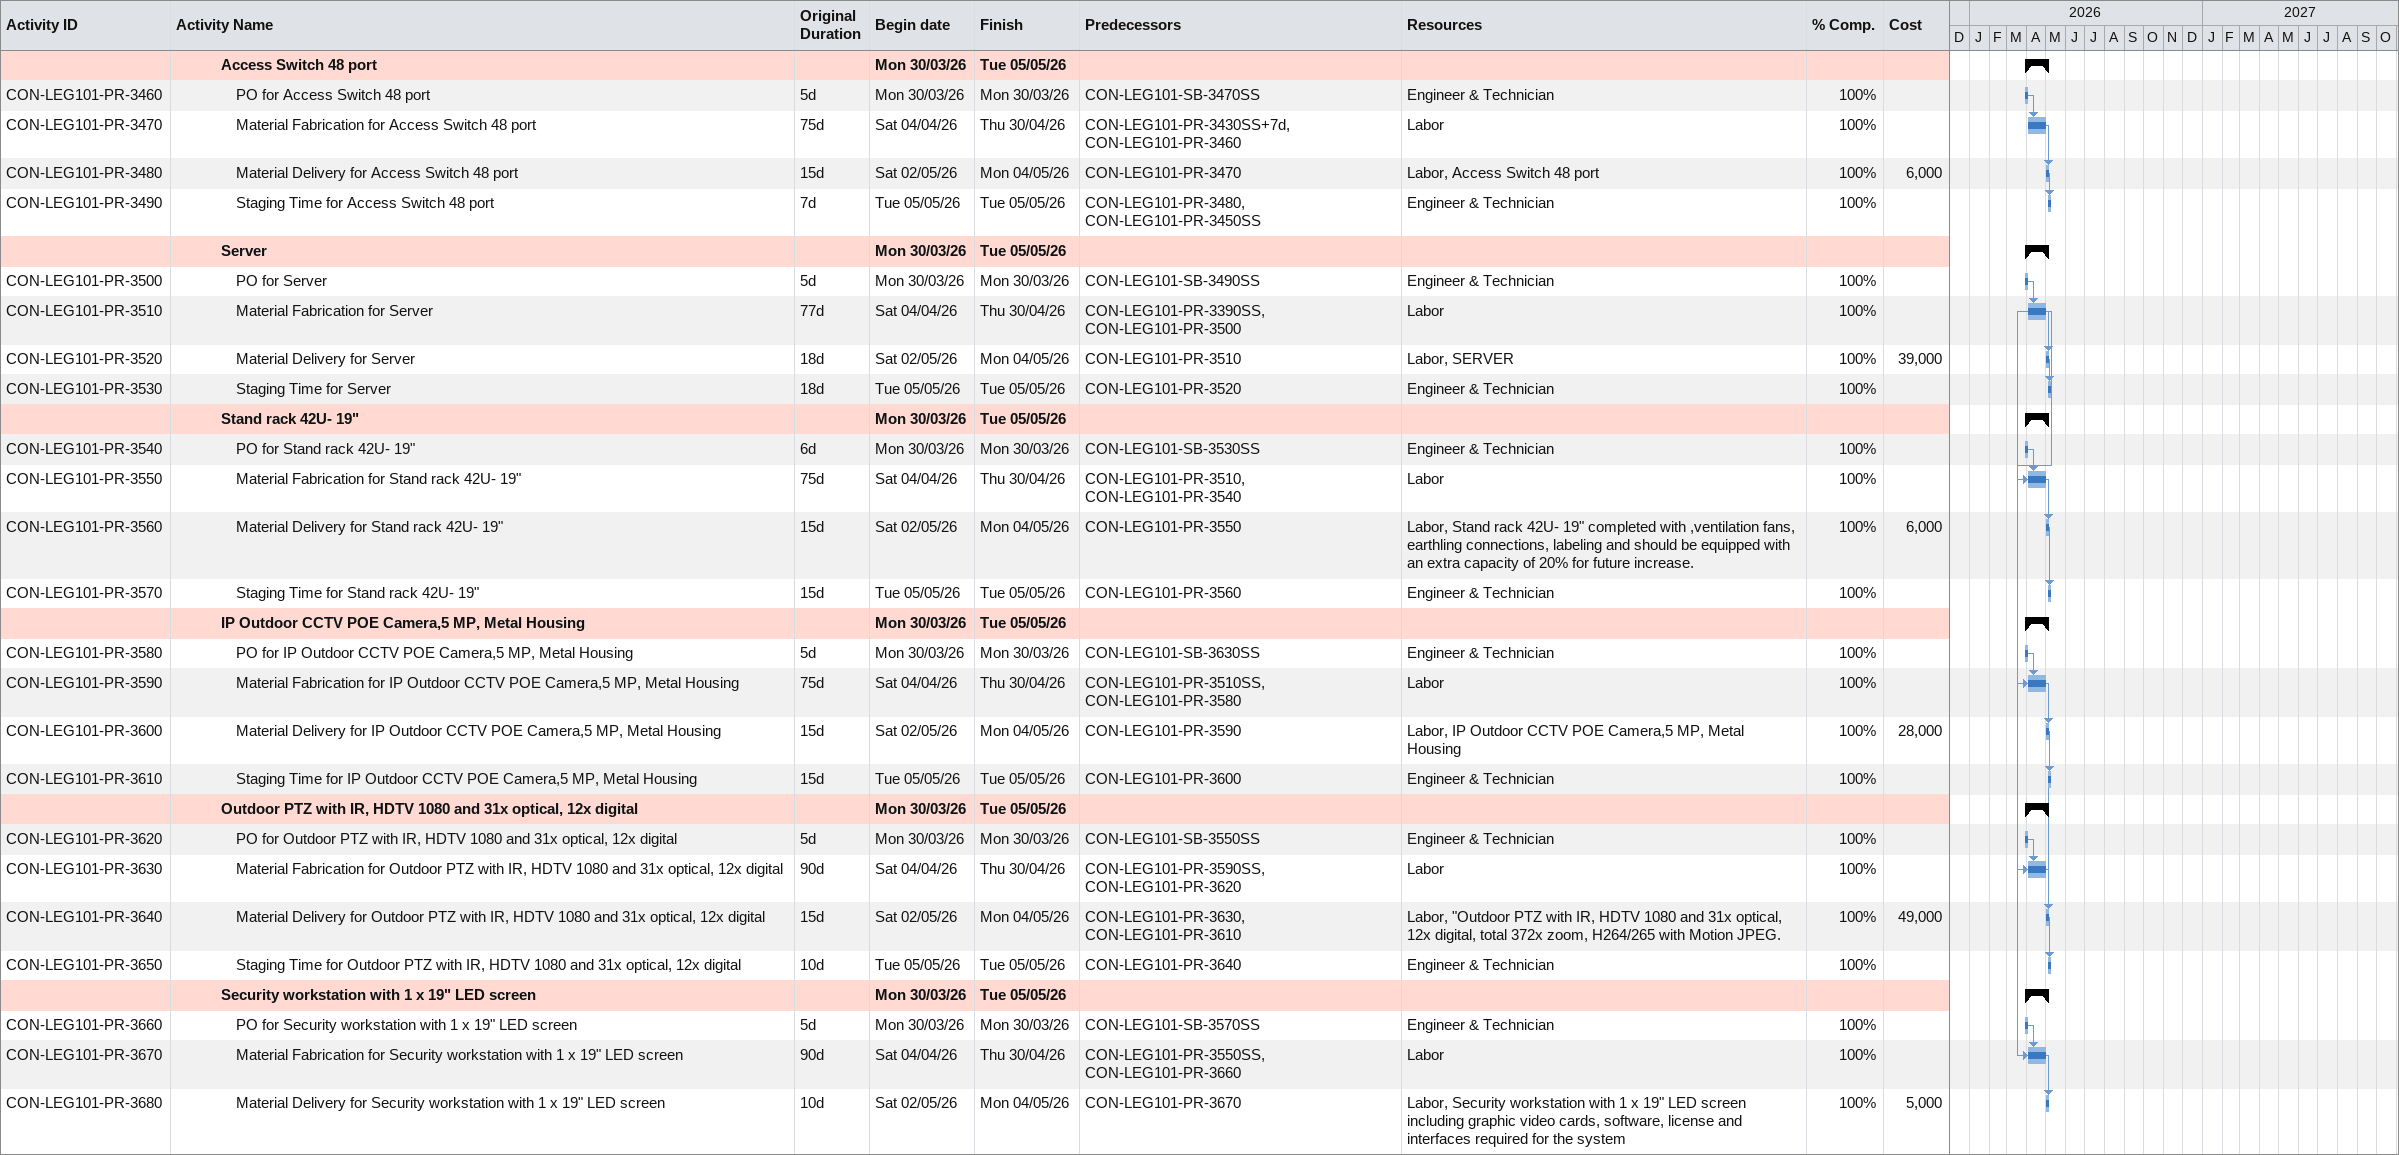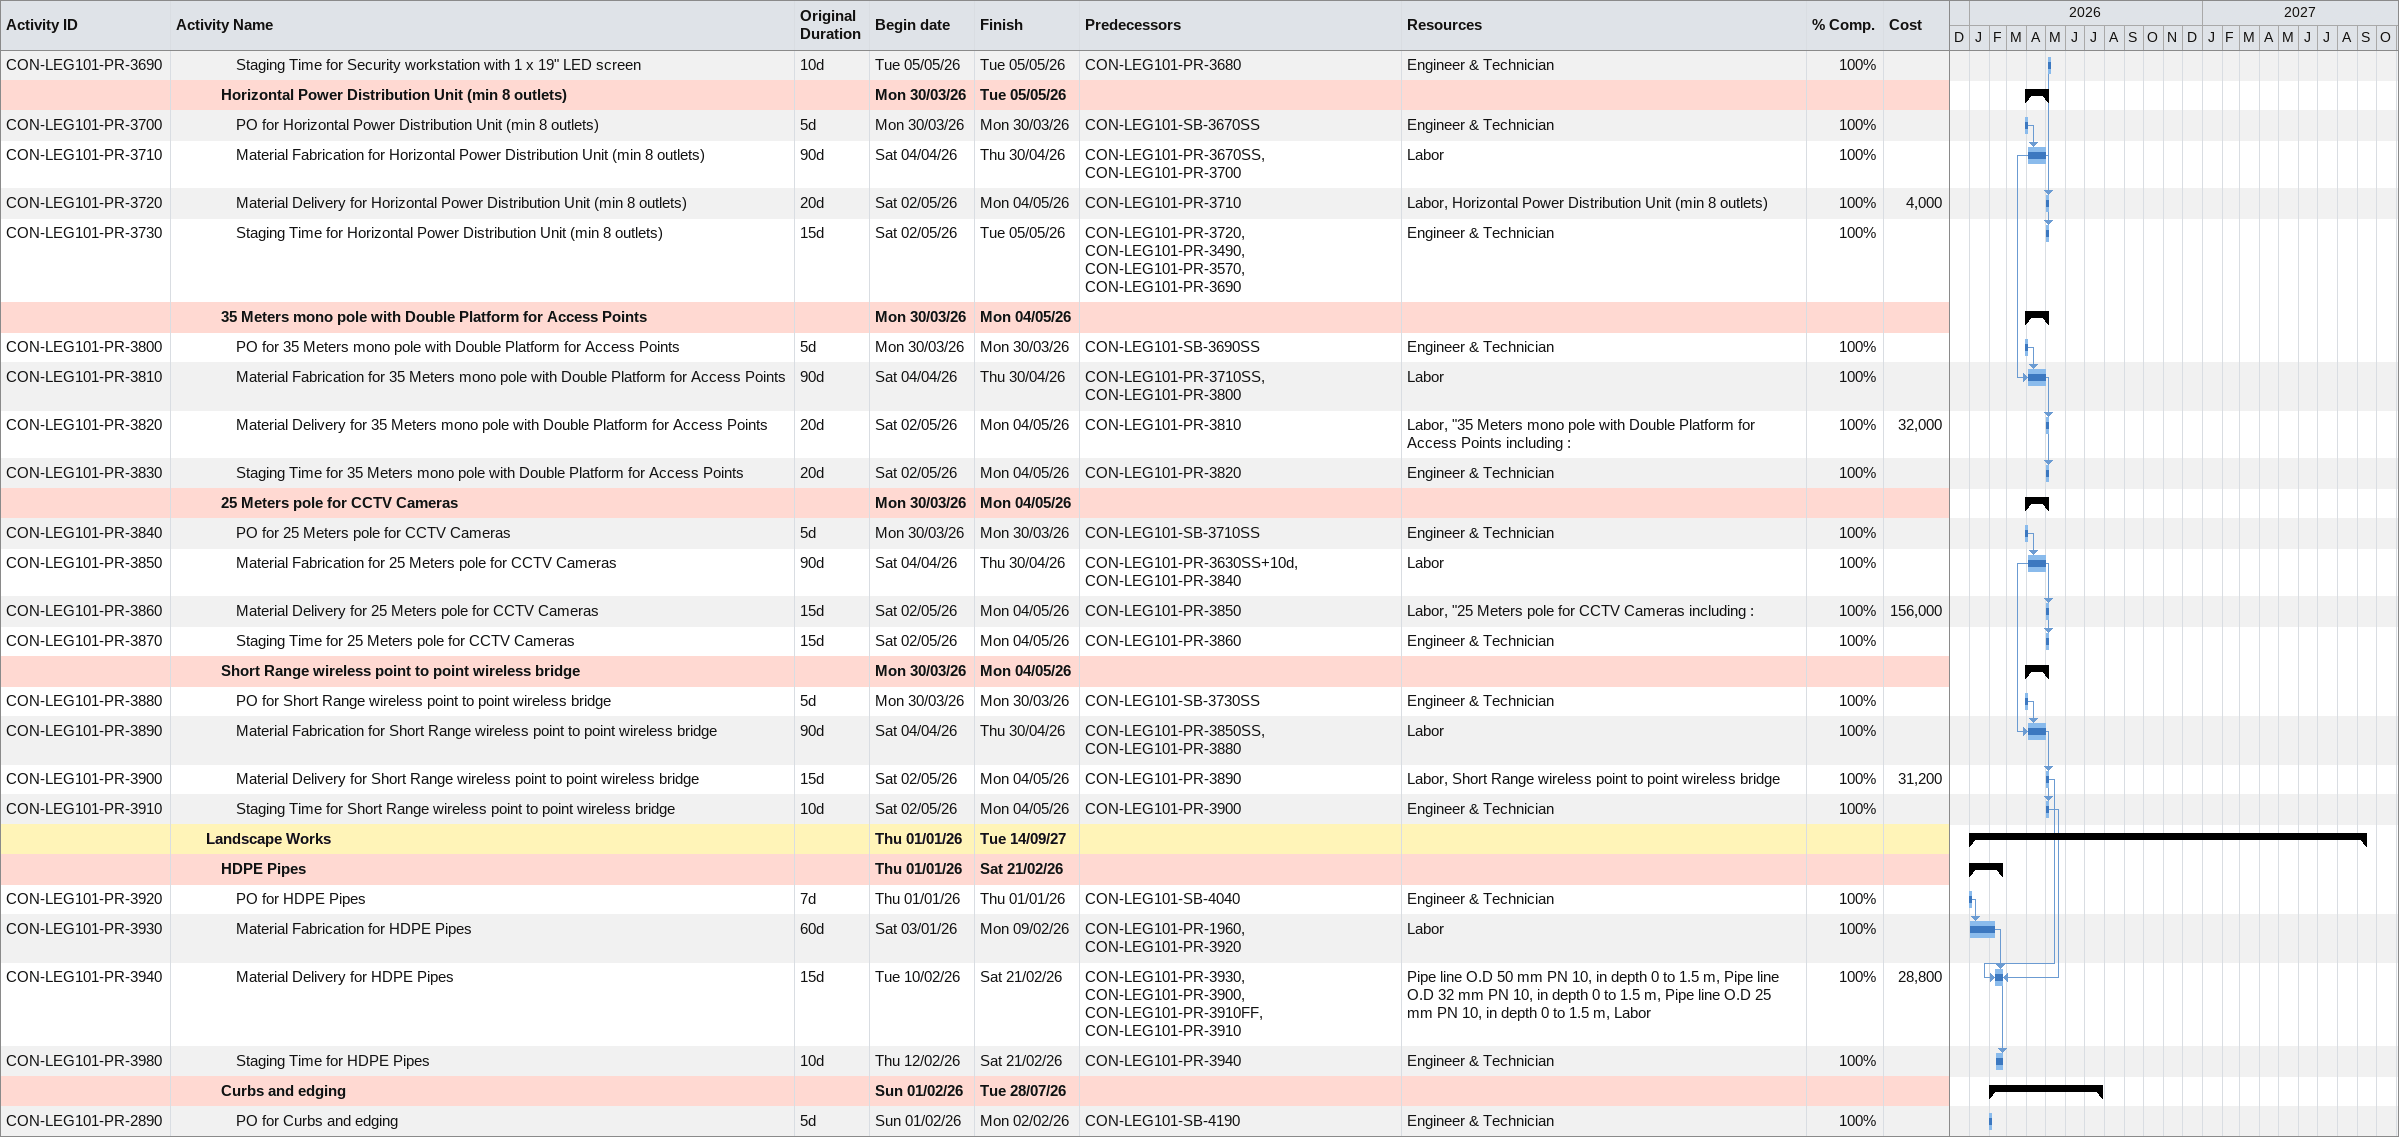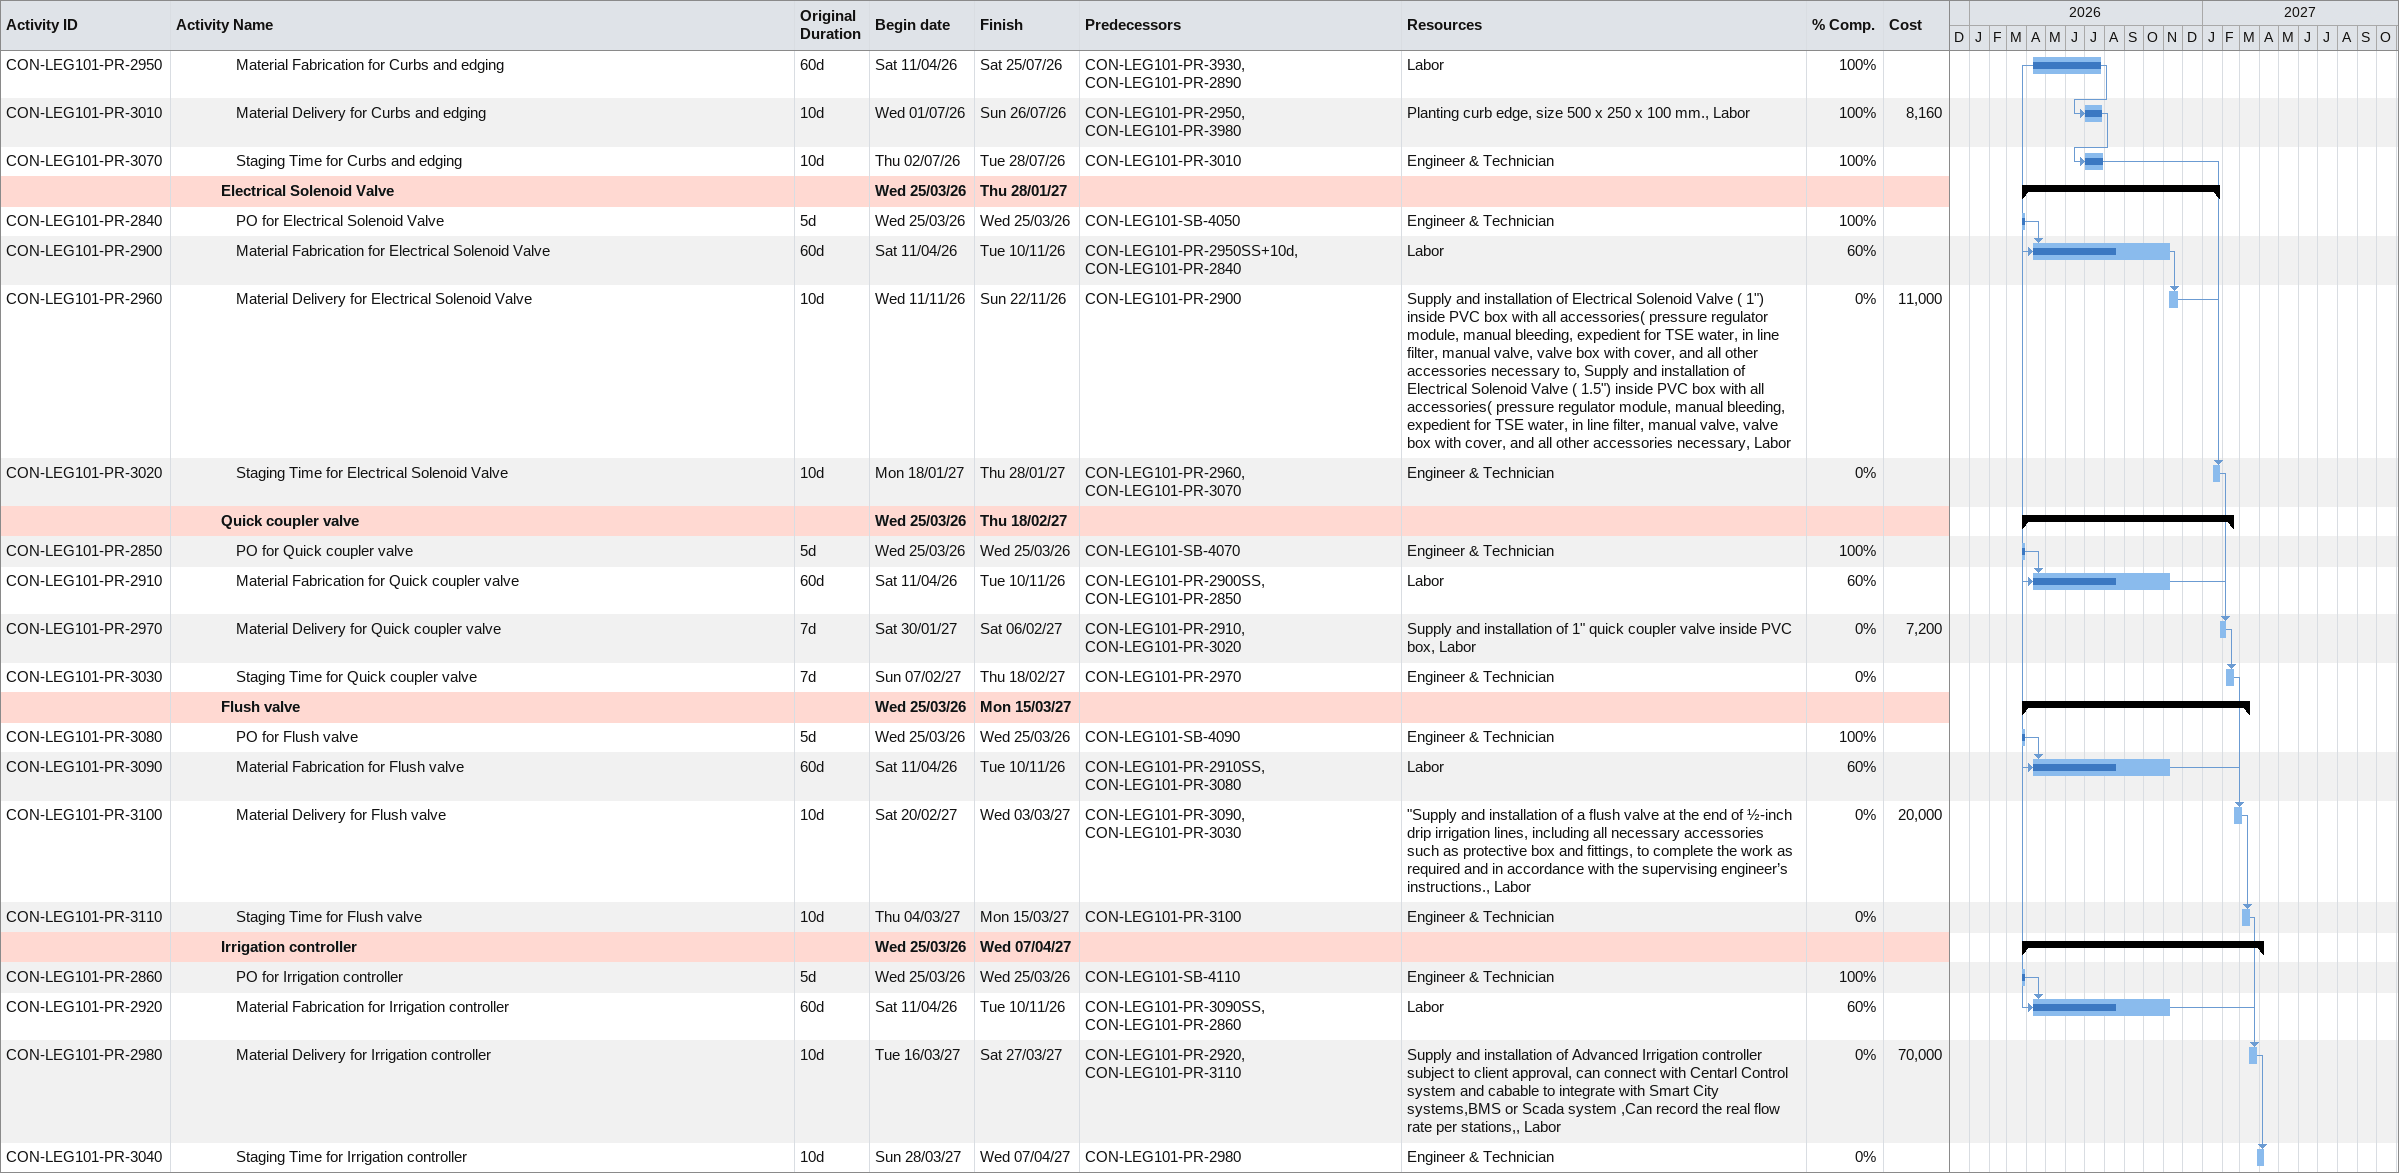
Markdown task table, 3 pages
| ID | Level | Task | Original duration | Start | Finish | Predecessors | Resources | % complete | Cost |
|---|---|---|---|---|---|---|---|---|---|
|  | 4 | **Access Switch 48 port** |  | 2026-03-30 | 2026-05-05 |  |  |  |  |
| CON-LEG101-PR-3460 | 5 | PO for Access Switch 48 port | 5d | 2026-03-30 | 2026-03-30 | CON-LEG101-SB-3470SS | Engineer & Technician | 100 |  |
| CON-LEG101-PR-3470 | 5 | Material Fabrication for Access Switch 48 port | 75d | 2026-04-04 | 2026-04-30 | CON-LEG101-PR-3430SS+7d, CON-LEG101-PR-3460 | Labor | 100 |  |
| CON-LEG101-PR-3480 | 5 | Material Delivery for Access Switch 48 port | 15d | 2026-05-02 | 2026-05-04 | CON-LEG101-PR-3470 | Labor, Access Switch 48 port | 100 | 6000 |
| CON-LEG101-PR-3490 | 5 | Staging Time for Access Switch 48 port | 7d | 2026-05-05 | 2026-05-05 | CON-LEG101-PR-3480, CON-LEG101-PR-3450SS | Engineer & Technician | 100 |  |
|  | 4 | **Server** |  | 2026-03-30 | 2026-05-05 |  |  |  |  |
| CON-LEG101-PR-3500 | 5 | PO for Server | 5d | 2026-03-30 | 2026-03-30 | CON-LEG101-SB-3490SS | Engineer & Technician | 100 |  |
| CON-LEG101-PR-3510 | 5 | Material Fabrication for Server | 77d | 2026-04-04 | 2026-04-30 | CON-LEG101-PR-3390SS, CON-LEG101-PR-3500 | Labor | 100 |  |
| CON-LEG101-PR-3520 | 5 | Material Delivery for Server | 18d | 2026-05-02 | 2026-05-04 | CON-LEG101-PR-3510 | Labor, SERVER | 100 | 39000 |
| CON-LEG101-PR-3530 | 5 | Staging Time for Server | 18d | 2026-05-05 | 2026-05-05 | CON-LEG101-PR-3520 | Engineer & Technician | 100 |  |
|  | 4 | **Stand rack 42U- 19"** |  | 2026-03-30 | 2026-05-05 |  |  |  |  |
| CON-LEG101-PR-3540 | 5 | PO for Stand rack 42U- 19" | 6d | 2026-03-30 | 2026-03-30 | CON-LEG101-SB-3530SS | Engineer & Technician | 100 |  |
| CON-LEG101-PR-3550 | 5 | Material Fabrication for Stand rack 42U- 19" | 75d | 2026-04-04 | 2026-04-30 | CON-LEG101-PR-3510, CON-LEG101-PR-3540 | Labor | 100 |  |
| CON-LEG101-PR-3560 | 5 | Material Delivery for Stand rack 42U- 19" | 15d | 2026-05-02 | 2026-05-04 | CON-LEG101-PR-3550 | Labor, Stand rack 42U- 19" completed with ,ventilation fans, earthling connections, labeling and should be equipped with an extra capacity of 20% for future increase. | 100 | 6000 |
| CON-LEG101-PR-3570 | 5 | Staging Time for Stand rack 42U- 19" | 15d | 2026-05-05 | 2026-05-05 | CON-LEG101-PR-3560 | Engineer & Technician | 100 |  |
|  | 4 | **IP Outdoor CCTV POE Camera,5 MP, Metal Housing** |  | 2026-03-30 | 2026-05-05 |  |  |  |  |
| CON-LEG101-PR-3580 | 5 | PO for IP Outdoor CCTV POE Camera,5 MP, Metal Housing | 5d | 2026-03-30 | 2026-03-30 | CON-LEG101-SB-3630SS | Engineer & Technician | 100 |  |
| CON-LEG101-PR-3590 | 5 | Material Fabrication for IP Outdoor CCTV POE Camera,5 MP, Metal Housing | 75d | 2026-04-04 | 2026-04-30 | CON-LEG101-PR-3510SS, CON-LEG101-PR-3580 | Labor | 100 |  |
| CON-LEG101-PR-3600 | 5 | Material Delivery for IP Outdoor CCTV POE Camera,5 MP, Metal Housing | 15d | 2026-05-02 | 2026-05-04 | CON-LEG101-PR-3590 | Labor, IP Outdoor CCTV POE Camera,5 MP, Metal Housing | 100 | 28000 |
| CON-LEG101-PR-3610 | 5 | Staging Time for IP Outdoor CCTV POE Camera,5 MP, Metal Housing | 15d | 2026-05-05 | 2026-05-05 | CON-LEG101-PR-3600 | Engineer & Technician | 100 |  |
|  | 4 | **Outdoor PTZ with IR, HDTV 1080 and 31x optical, 12x digital** |  | 2026-03-30 | 2026-05-05 |  |  |  |  |
| CON-LEG101-PR-3620 | 5 | PO for Outdoor PTZ with IR, HDTV 1080 and 31x optical, 12x digital | 5d | 2026-03-30 | 2026-03-30 | CON-LEG101-SB-3550SS | Engineer & Technician | 100 |  |
| CON-LEG101-PR-3630 | 5 | Material Fabrication for Outdoor PTZ with IR, HDTV 1080 and 31x optical, 12x digital | 90d | 2026-04-04 | 2026-04-30 | CON-LEG101-PR-3590SS, CON-LEG101-PR-3620 | Labor | 100 |  |
| CON-LEG101-PR-3640 | 5 | Material Delivery for Outdoor PTZ with IR, HDTV 1080 and 31x optical, 12x digital | 15d | 2026-05-02 | 2026-05-04 | CON-LEG101-PR-3630, CON-LEG101-PR-3610 | Labor, "Outdoor PTZ with IR, HDTV 1080 and 31x optical, 12x digital, total 372x zoom, H264/265 with Motion JPEG. | 100 | 49000 |
| CON-LEG101-PR-3650 | 5 | Staging Time for Outdoor PTZ with IR, HDTV 1080 and 31x optical, 12x digital | 10d | 2026-05-05 | 2026-05-05 | CON-LEG101-PR-3640 | Engineer & Technician | 100 |  |
|  | 4 | **Security workstation with 1 x 19" LED screen** |  | 2026-03-30 | 2026-05-05 |  |  |  |  |
| CON-LEG101-PR-3660 | 5 | PO for Security workstation with 1 x 19" LED screen | 5d | 2026-03-30 | 2026-03-30 | CON-LEG101-SB-3570SS | Engineer & Technician | 100 |  |
| CON-LEG101-PR-3670 | 5 | Material Fabrication for Security workstation with 1 x 19" LED screen | 90d | 2026-04-04 | 2026-04-30 | CON-LEG101-PR-3550SS, CON-LEG101-PR-3660 | Labor | 100 |  |
| CON-LEG101-PR-3680 | 5 | Material Delivery for Security workstation with 1 x 19" LED screen | 10d | 2026-05-02 | 2026-05-04 | CON-LEG101-PR-3670 | Labor, Security workstation with 1 x 19" LED screen including graphic video cards, software, license and interfaces required for the system | 100 | 5000 |
| CON-LEG101-PR-3690 | 5 | Staging Time for Security workstation with 1 x 19" LED screen | 10d | 2026-05-05 | 2026-05-05 | CON-LEG101-PR-3680 | Engineer & Technician | 100 |  |
|  | 4 | **Horizontal Power Distribution Unit (min 8 outlets)** |  | 2026-03-30 | 2026-05-05 |  |  |  |  |
| CON-LEG101-PR-3700 | 5 | PO for Horizontal Power Distribution Unit (min 8 outlets) | 5d | 2026-03-30 | 2026-03-30 | CON-LEG101-SB-3670SS | Engineer & Technician | 100 |  |
| CON-LEG101-PR-3710 | 5 | Material Fabrication for Horizontal Power Distribution Unit (min 8 outlets) | 90d | 2026-04-04 | 2026-04-30 | CON-LEG101-PR-3670SS, CON-LEG101-PR-3700 | Labor | 100 |  |
| CON-LEG101-PR-3720 | 5 | Material Delivery for Horizontal Power Distribution Unit (min 8 outlets) | 20d | 2026-05-02 | 2026-05-04 | CON-LEG101-PR-3710 | Labor, Horizontal Power Distribution Unit (min 8 outlets) | 100 | 4000 |
| CON-LEG101-PR-3730 | 5 | Staging Time for Horizontal Power Distribution Unit (min 8 outlets) | 15d | 2026-05-02 | 2026-05-05 | CON-LEG101-PR-3720, CON-LEG101-PR-3490, CON-LEG101-PR-3570, CON-LEG101-PR-3690 | Engineer & Technician | 100 |  |
|  | 4 | **35 Meters mono pole with Double Platform for Access Points** |  | 2026-03-30 | 2026-05-04 |  |  |  |  |
| CON-LEG101-PR-3800 | 5 | PO for 35 Meters mono pole with Double Platform for Access Points | 5d | 2026-03-30 | 2026-03-30 | CON-LEG101-SB-3690SS | Engineer & Technician | 100 |  |
| CON-LEG101-PR-3810 | 5 | Material Fabrication for 35 Meters mono pole with Double Platform for Access Points | 90d | 2026-04-04 | 2026-04-30 | CON-LEG101-PR-3710SS, CON-LEG101-PR-3800 | Labor | 100 |  |
| CON-LEG101-PR-3820 | 5 | Material Delivery for 35 Meters mono pole with Double Platform for Access Points | 20d | 2026-05-02 | 2026-05-04 | CON-LEG101-PR-3810 | Labor, "35 Meters mono pole with Double Platform for Access Points including : | 100 | 32000 |
| CON-LEG101-PR-3830 | 5 | Staging Time for 35 Meters mono pole with Double Platform for Access Points | 20d | 2026-05-02 | 2026-05-04 | CON-LEG101-PR-3820 | Engineer & Technician | 100 |  |
|  | 4 | **25 Meters pole for CCTV Cameras** |  | 2026-03-30 | 2026-05-04 |  |  |  |  |
| CON-LEG101-PR-3840 | 5 | PO for 25 Meters pole for CCTV Cameras | 5d | 2026-03-30 | 2026-03-30 | CON-LEG101-SB-3710SS | Engineer & Technician | 100 |  |
| CON-LEG101-PR-3850 | 5 | Material Fabrication for 25 Meters pole for CCTV Cameras | 90d | 2026-04-04 | 2026-04-30 | CON-LEG101-PR-3630SS+10d, CON-LEG101-PR-3840 | Labor | 100 |  |
| CON-LEG101-PR-3860 | 5 | Material Delivery for 25 Meters pole for CCTV Cameras | 15d | 2026-05-02 | 2026-05-04 | CON-LEG101-PR-3850 | Labor, "25 Meters pole for CCTV Cameras including : | 100 | 156000 |
| CON-LEG101-PR-3870 | 5 | Staging Time for 25 Meters pole for CCTV Cameras | 15d | 2026-05-02 | 2026-05-04 | CON-LEG101-PR-3860 | Engineer & Technician | 100 |  |
|  | 4 | **Short Range wireless point to point wireless bridge** |  | 2026-03-30 | 2026-05-04 |  |  |  |  |
| CON-LEG101-PR-3880 | 5 | PO for Short Range wireless point to point wireless bridge | 5d | 2026-03-30 | 2026-03-30 | CON-LEG101-SB-3730SS | Engineer & Technician | 100 |  |
| CON-LEG101-PR-3890 | 5 | Material Fabrication for Short Range wireless point to point wireless bridge | 90d | 2026-04-04 | 2026-04-30 | CON-LEG101-PR-3850SS, CON-LEG101-PR-3880 | Labor | 100 |  |
| CON-LEG101-PR-3900 | 5 | Material Delivery for Short Range wireless point to point wireless bridge | 15d | 2026-05-02 | 2026-05-04 | CON-LEG101-PR-3890 | Labor, Short Range wireless point to point wireless bridge | 100 | 31200 |
| CON-LEG101-PR-3910 | 5 | Staging Time for Short Range wireless point to point wireless bridge | 10d | 2026-05-02 | 2026-05-04 | CON-LEG101-PR-3900 | Engineer & Technician | 100 |  |
|  | 3 | **Landscape Works** |  | 2026-01-01 | 2027-09-14 |  |  |  |  |
|  | 4 | **HDPE Pipes** |  | 2026-01-01 | 2026-02-21 |  |  |  |  |
| CON-LEG101-PR-3920 | 5 | PO for HDPE Pipes | 7d | 2026-01-01 | 2026-01-01 | CON-LEG101-SB-4040 | Engineer & Technician | 100 |  |
| CON-LEG101-PR-3930 | 5 | Material Fabrication for HDPE Pipes | 60d | 2026-01-03 | 2026-02-09 | CON-LEG101-PR-1960, CON-LEG101-PR-3920 | Labor | 100 |  |
| CON-LEG101-PR-3940 | 5 | Material Delivery for HDPE Pipes | 15d | 2026-02-10 | 2026-02-21 | CON-LEG101-PR-3930, CON-LEG101-PR-3900, CON-LEG101-PR-3910FF, CON-LEG101-PR-3910 | Pipe line O.D 50 mm PN 10, in depth 0 to 1.5 m, Pipe line O.D 32 mm PN 10, in depth 0 to 1.5 m, Pipe line O.D 25 mm PN 10, in depth 0 to 1.5 m, Labor | 100 | 28800 |
| CON-LEG101-PR-3980 | 5 | Staging Time for HDPE Pipes | 10d | 2026-02-12 | 2026-02-21 | CON-LEG101-PR-3940 | Engineer & Technician | 100 |  |
|  | 4 | **Curbs and edging** |  | 2026-02-01 | 2026-07-28 |  |  |  |  |
| CON-LEG101-PR-2890 | 5 | PO for Curbs and edging | 5d | 2026-02-01 | 2026-02-02 | CON-LEG101-SB-4190 | Engineer & Technician | 100 |  |
| CON-LEG101-PR-2950 | 5 | Material Fabrication for Curbs and edging | 60d | 2026-04-11 | 2026-07-25 | CON-LEG101-PR-3930, CON-LEG101-PR-2890 | Labor | 100 |  |
| CON-LEG101-PR-3010 | 5 | Material Delivery for Curbs and edging | 10d | 2026-07-01 | 2026-07-26 | CON-LEG101-PR-2950, CON-LEG101-PR-3980 | Planting curb edge, size 500 x 250 x 100 mm., Labor | 100 | 8160 |
| CON-LEG101-PR-3070 | 5 | Staging Time for Curbs and edging | 10d | 2026-07-02 | 2026-07-28 | CON-LEG101-PR-3010 | Engineer & Technician | 100 |  |
|  | 4 | **Electrical Solenoid Valve** |  | 2026-03-25 | 2027-01-28 |  |  |  |  |
| CON-LEG101-PR-2840 | 5 | PO for Electrical Solenoid Valve | 5d | 2026-03-25 | 2026-03-25 | CON-LEG101-SB-4050 | Engineer & Technician | 100 |  |
| CON-LEG101-PR-2900 | 5 | Material Fabrication for Electrical Solenoid Valve | 60d | 2026-04-11 | 2026-11-10 | CON-LEG101-PR-2950SS+10d, CON-LEG101-PR-2840 | Labor | 60 |  |
| CON-LEG101-PR-2960 | 5 | Material Delivery for Electrical Solenoid Valve | 10d | 2026-11-11 | 2026-11-22 | CON-LEG101-PR-2900 | Supply and installation of Electrical Solenoid Valve ( 1") inside PVC box with all accessories( pressure regulator module, manual bleeding, expedient for TSE water, in line filter, manual valve, valve box with cover, and all other accessories necessary to, Supply and installation of Electrical Solenoid Valve ( 1.5") inside PVC box with all accessories( pressure regulator module, manual bleeding, expedient for TSE water, in line filter, manual valve, valve box with cover, and all other accessories necessary, Labor | 0 | 11000 |
| CON-LEG101-PR-3020 | 5 | Staging Time for Electrical Solenoid Valve | 10d | 2027-01-18 | 2027-01-28 | CON-LEG101-PR-2960, CON-LEG101-PR-3070 | Engineer & Technician | 0 |  |
|  | 4 | **Quick coupler valve** |  | 2026-03-25 | 2027-02-18 |  |  |  |  |
| CON-LEG101-PR-2850 | 5 | PO for Quick coupler valve | 5d | 2026-03-25 | 2026-03-25 | CON-LEG101-SB-4070 | Engineer & Technician | 100 |  |
| CON-LEG101-PR-2910 | 5 | Material Fabrication for Quick coupler valve | 60d | 2026-04-11 | 2026-11-10 | CON-LEG101-PR-2900SS, CON-LEG101-PR-2850 | Labor | 60 |  |
| CON-LEG101-PR-2970 | 5 | Material Delivery for Quick coupler valve | 7d | 2027-01-30 | 2027-02-06 | CON-LEG101-PR-2910, CON-LEG101-PR-3020 | Supply and installation of 1" quick coupler valve inside PVC box, Labor | 0 | 7200 |
| CON-LEG101-PR-3030 | 5 | Staging Time for Quick coupler valve | 7d | 2027-02-07 | 2027-02-18 | CON-LEG101-PR-2970 | Engineer & Technician | 0 |  |
|  | 4 | **Flush valve** |  | 2026-03-25 | 2027-03-15 |  |  |  |  |
| CON-LEG101-PR-3080 | 5 | PO for Flush valve | 5d | 2026-03-25 | 2026-03-25 | CON-LEG101-SB-4090 | Engineer & Technician | 100 |  |
| CON-LEG101-PR-3090 | 5 | Material Fabrication for Flush valve | 60d | 2026-04-11 | 2026-11-10 | CON-LEG101-PR-2910SS, CON-LEG101-PR-3080 | Labor | 60 |  |
| CON-LEG101-PR-3100 | 5 | Material Delivery for Flush valve | 10d | 2027-02-20 | 2027-03-03 | CON-LEG101-PR-3090, CON-LEG101-PR-3030 | "Supply and installation of a flush valve at the end of ½-inch drip irrigation lines, including all necessary accessories such as protective box and fittings, to complete the work as required and in accordance with the supervising engineer’s instructions., Labor | 0 | 20000 |
| CON-LEG101-PR-3110 | 5 | Staging Time for Flush valve | 10d | 2027-03-04 | 2027-03-15 | CON-LEG101-PR-3100 | Engineer & Technician | 0 |  |
|  | 4 | **Irrigation controller** |  | 2026-03-25 | 2027-04-07 |  |  |  |  |
| CON-LEG101-PR-2860 | 5 | PO for Irrigation controller | 5d | 2026-03-25 | 2026-03-25 | CON-LEG101-SB-4110 | Engineer & Technician | 100 |  |
| CON-LEG101-PR-2920 | 5 | Material Fabrication for Irrigation controller | 60d | 2026-04-11 | 2026-11-10 | CON-LEG101-PR-3090SS, CON-LEG101-PR-2860 | Labor | 60 |  |
| CON-LEG101-PR-2980 | 5 | Material Delivery for Irrigation controller | 10d | 2027-03-16 | 2027-03-27 | CON-LEG101-PR-2920, CON-LEG101-PR-3110 | Supply and installation of Advanced Irrigation controller subject to client approval, can connect with Centarl Control system and cabable to integrate with Smart City systems,BMS or Scada system ,Can record the real flow rate per stations,, Labor | 0 | 70000 |
| CON-LEG101-PR-3040 | 5 | Staging Time for Irrigation controller | 10d | 2027-03-28 | 2027-04-07 | CON-LEG101-PR-2980 | Engineer & Technician | 0 |  |
